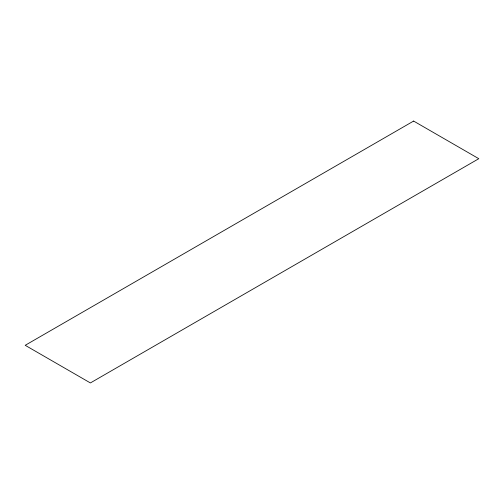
<?xml version="1.0" encoding="UTF-8"?>
<svg xmlns="http://www.w3.org/2000/svg" width="504" height="504" viewBox="0 0 504 504"><rect width="100%" height="100%" fill="white"/><g stroke="black" fill="none" stroke-linecap="round" stroke-linejoin="round"><path stroke-width="0.76" d="M413.614 121.061L25.2 345.303L90.386 382.939L478.8 158.697L413.614 121.061"/></g></svg>
